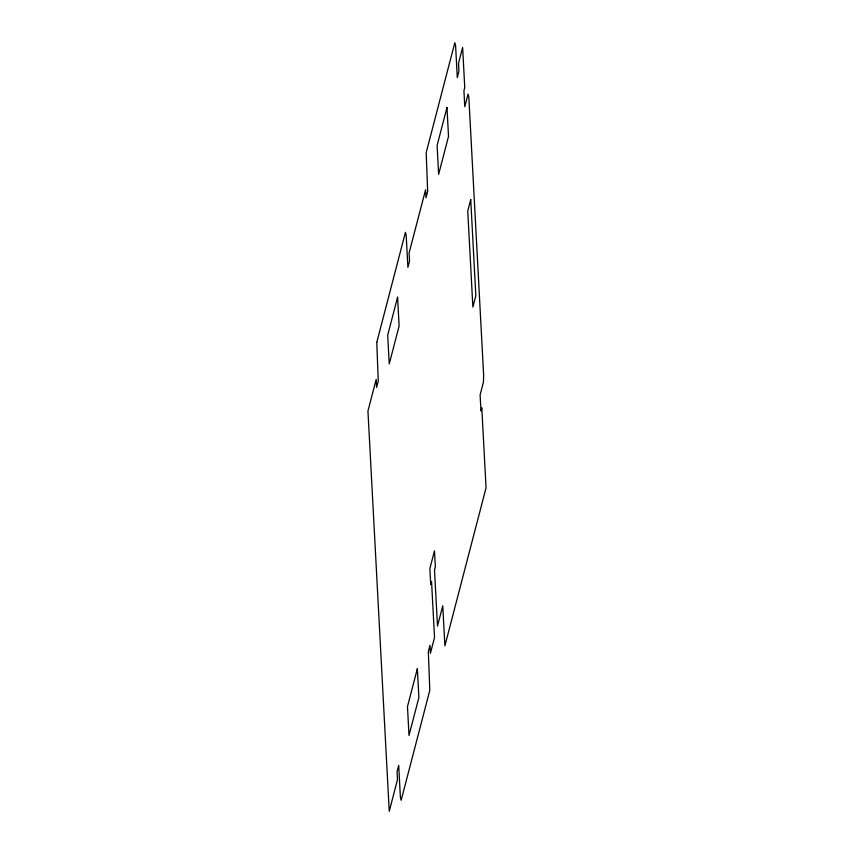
<?xml version="1.0" encoding="UTF-8"?>
<svg xmlns="http://www.w3.org/2000/svg" width="854" height="854" viewBox="0 0 854 854"><rect width="100%" height="100%" fill="white"/><g stroke="black" fill="none" stroke-linecap="round" stroke-linejoin="round"><path stroke-width="1.28" d="M376.785 342.347L378.247 381.076L376.603 387.396L376.176 379.389L367.946 410.998L389.243 811.3L397.473 779.691L397.057 771.685L398.701 765.365L400.398 797.39L401.156 800.294L429.808 690.299L428.334 651.57L429.989 645.25L430.416 653.257L434.526 637.458L431.548 581.414L430.726 584.574L429.872 568.561L434.483 550.862L435.337 566.875L434.505 570.034L437.494 626.078L442.756 605.849L444.891 645.87L486.054 487.826L481.795 407.774L480.973 410.934L480.119 394.922L483.417 382.272L483.652 375.579L468.825 96.961L468.077 94.057L464.789 106.707L463.935 90.695L464.757 87.524L462.622 47.504L458.513 63.303L458.94 71.309L457.285 77.629L455.588 45.604L454.83 42.7L426.178 152.695L427.651 191.424L425.997 197.744L425.58 189.737L409.109 252.955L409.536 260.961L407.892 267.281L406.184 235.256L405.436 232.352L376.785 342.347M397.58 297.203L387.705 335.142L389.232 363.964L399.117 326.025L397.58 297.203M446.984 107.551L437.099 145.49L438.636 174.312L448.521 136.373L446.984 107.551M470.725 199.612L467.757 210.991L472.87 307.066L475.838 295.687L470.725 199.612M417.35 668.682L407.475 706.621L409.002 735.443L418.887 697.504L417.35 668.682"/></g></svg>
